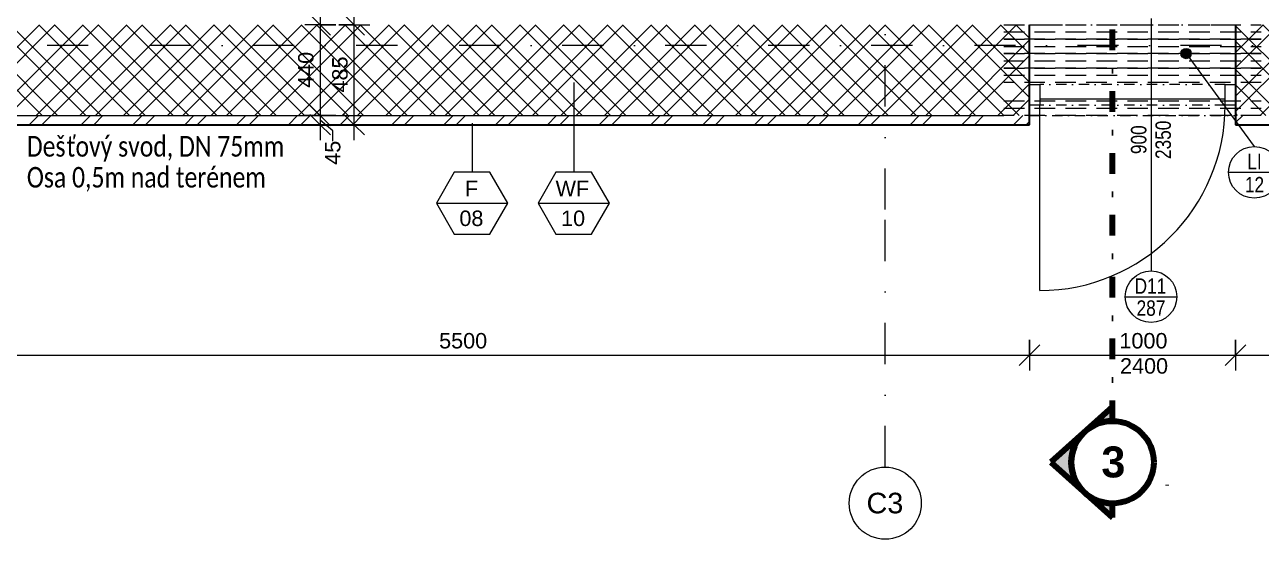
# Model space of a CAD drawing. Header units: millimetres. Extents: x -47427 to -6020, y -7799 to 12520.
# Drawn here: x -41012 to -35010, y -7799 to -5302 of the extents above; entities that cross this region are included whole.
import ezdxf

# ---------------------------------------------------------------- set-up
doc = ezdxf.new("R2010")
doc.units = ezdxf.units.MM
for name, pattern in [('HA_Dash_3mm-S1mm', [150, 100, -50]), ('HA_DashDot_10mm-S3mm', [500, 200, -150, 0, -150]), ('HA_DashDot_2_2mm-S0_6mm', [110, 50, -30, 0, -30]), ('HA_DashDot_4mm-S1mm', [200, 100, -50, 0, -50]), ('HA_DashDot_6mm-S2mm', [300, 100, -100, 0, -100])]:
    doc.linetypes.add(name, pattern=pattern)
for name, color, linetype, lineweight in [('A-____-____-DIMS', 9, 'Continuous', 5), ('A-____-____-DIMS-50', 9, 'Continuous', 5), ('A-DOOR-____-IDEN', 9, 'Continuous', 9), ('A-DOOR-____-MCUT', 9, 'HA_DashDot_2_2mm-S0_6mm', 9), ('A-DOOR-____-OTLN', 9, 'Continuous', 9), ('A-DOOR-FRAM-MCUT', 9, 'Continuous', 9), ('A-FLOR-____-OTLN', 9, 'Continuous', 9), ('A-GENM-____-HDLN', 9, 'HA_Dash_3mm-S1mm', 9), ('A-GENM-____-IDEN', 9, 'Continuous', 9), ('A-GENM-____-OTLN', 9, 'Continuous', 9), ('A-WALL-____-IDEN', 9, 'Continuous', 9), ('A-WALL-____-MCUT', 9, 'Continuous', 25), ('A-WALL-____-PATT', 9, 'Continuous', 25), ('G-____-____-SYMB', 9, 'HA_DashDot_4mm-S1mm', 9), ('G-____-____-TEXT', 9, 'Continuous', 5), ('S-GRID-____-IDEN', 9, 'Continuous', 9), ('S-GRID-____-OTLN', 9, 'Continuous', 5)]:
    doc.layers.add(name, color=color, linetype=linetype, lineweight=lineweight)
doc.styles.add('Arial', font='arial.ttf', dxfattribs={"height": 100})
doc.styles.add('Arial_1', font='arial.ttf', dxfattribs={"height": 75})
doc.styles.add('Arial_2', font='arial.ttf', dxfattribs={"width": 0.8, "height": 75})
doc.styles.add('Arial_3', font='arial.ttf', dxfattribs={"height": 50})
doc.styles.add('Arial_B_1', font='arialbd.ttf', dxfattribs={"height": 150})
doc.styles.add('Calibri_1', font='calibri.ttf', dxfattribs={"width": 0.8, "height": 100})
doc.dimstyles.new('Inner_Dimensions', dxfattribs={"dimscale": 304.8, "dimtxt": 76.519455, "dimasz": 0.328084, "dimexe": 0.246063, "dimexo": 0.0625, "dimgap": 0.032808, "dimtad": 1, "dimdec": 0, "dimzin": 0, "dimdsep": 46, "dimtxsty": 'Arial_1', "dimblk1": 'OBLIQUE', "dimblk2": 'OBLIQUE', "dimsah": 1, "dimcen": 0.09, "dimdle": 0.246063, "dimazin": 0, "dimtfac": 1, "dimtdec": 4, "dimtix": 1, "dimtmove": 2, "dimatfit": 3, "dimfxl": 0.246063, "dimfxlon": 1, "dimtvp": 1, "dimtolj": 1, "dimtzin": 0, "dimlwd": 9, "dimlwe": 9, "dimarcsym": 2})
doc.dimstyles.new('Inner_Dimensions_1', dxfattribs={"dimscale": 304.8, "dimtxt": 76.519455, "dimasz": 0.328084, "dimexe": 0.246063, "dimexo": 0.0625, "dimgap": 0.032808, "dimtad": 1, "dimdec": 0, "dimzin": 0, "dimdsep": 46, "dimtxsty": 'Arial_1', "dimblk1": 'OBLIQUE', "dimblk2": 'OBLIQUE', "dimsah": 1, "dimcen": 0.09, "dimdle": 0.246063, "dimazin": 0, "dimtfac": 1, "dimtdec": 4, "dimtix": 1, "dimtmove": 1, "dimatfit": 3, "dimfxl": 0.246063, "dimfxlon": 1, "dimtvp": 1, "dimtolj": 1, "dimtzin": 0, "dimlwd": 9, "dimlwe": 9, "dimarcsym": 2})
doc.dimstyles.new('Inner_Dimensions_2', dxfattribs={"dimscale": 304.8, "dimtxt": 76.519455, "dimasz": 0.328084, "dimexe": 0.246063, "dimexo": 0.0625, "dimgap": 0.032808, "dimtad": 1, "dimdec": 0, "dimzin": 0, "dimdsep": 46, "dimtxsty": 'Arial_1', "dimblk1": 'OBLIQUE', "dimblk2": 'OBLIQUE', "dimsah": 1, "dimcen": 0.09, "dimdle": 0.246063, "dimazin": 0, "dimtfac": 1, "dimtdec": 4, "dimtix": 1, "dimtmove": 0, "dimatfit": 3, "dimfxl": 0.246063, "dimfxlon": 1, "dimtvp": 1, "dimtolj": 1, "dimtzin": 0, "dimlwd": 9, "dimlwe": 9, "dimarcsym": 2})

# ---------------------------------------------------------------- blocks, each defined once
blk = doc.blocks.new('HA_DR_Single_Swing_Solid_ButtFrame - In_FAS_900x2350_Unik-1926024-DPS_1NP-C')
at = {"layer": 'A-DOOR-____-MCUT'}
for p, q in [((500, 220), (-500, 220)), ((-450, 170), (450, 170)), ((-450, 70), (450, 70)), ((500, -220), (-500, -220))]:
    blk.add_line(p, q, dxfattribs=at)
at = {"layer": 'A-DOOR-____-OTLN', "lineweight": 5}
blk.add_line((450, 1070), (450, 170), dxfattribs=at)
blk.add_arc((450, 170), 900, 90, 180, dxfattribs=at)
at = {"layer": 'A-DOOR-FRAM-MCUT'}
for p, q in [((-500, 170), (-450, 170)), ((-450, 170), (-450, 70)), ((450, 170), (500, 170)), ((450, 70), (450, 170)), ((-450, 70), (-500, 70)), ((500, 70), (450, 70))]:
    blk.add_line(p, q, dxfattribs=at)
blk = doc.blocks.new('TB_Porotherm KP7_1250mm - TB_Porotherm KP7_1250mm-1864450-DPS_1NP-C')
at = {"layer": 'A-GENM-____-HDLN'}
for p, q in [((-625, 35), (625, 35)), ((-625, 0), (625, 0)), ((625, -35), (-625, -35))]:
    blk.add_line(p, q, dxfattribs=at)
blk = doc.blocks.new('Grid - Radius 3_5mm-353793-DPS_1NP-C')
at = {"layer": 'S-GRID-____-IDEN'}
blk.add_circle((0, 0), 3.5, dxfattribs=at)
blk = doc.blocks.new('DIMBLOCK74-DPS_1NP-C')
at = {"layer": 'A-____-____-DIMS-50', "lineweight": 9}
for p, q in [((-41634.9, -6830.3), (-41634.9, -6980.3)), ((-41634.9, -6905.3), (-41634.9, -6830.3)), ((-36134.9, -6830.3), (-36134.9, -6980.3)), ((-36134.9, -6905.3), (-36134.9, -6830.3)), ((-41634.9, -6905.3), (-41584.9, -6855.3)), ((-36134.9, -6905.3), (-36084.9, -6855.3)), ((-41634.9, -6905.3), (-41684.9, -6955.3)), ((-41634.9, -6905.3), (-36134.9, -6905.3)), ((-36134.9, -6905.3), (-36184.9, -6955.3))]:
    blk.add_line(p, q, dxfattribs=at)
at = {"layer": 'A-____-____-DIMS-50', "color": 0, "lineweight": 9, "insert": (-39000.3, -6797.9), "char_height": 75, "width": 276.883, "attachment_point": 1, "line_spacing_factor": 0.941778, "style": 'Arial_1'}
blk.add_mtext('5500', dxfattribs=at)
blk = doc.blocks.new('_Oblique')
at = {"color": 0, "linetype": 'ByBlock', "lineweight": -2}
blk.add_line((-0.5, -0.5), (0.5, 0.5), dxfattribs=at)
blk = doc.blocks.new('DIMBLOCK75-DPS_1NP-C')
at = {"layer": 'A-____-____-DIMS-50', "lineweight": 9}
for p, q in [((-36134.9, -6830.3), (-36134.9, -6980.3)), ((-36134.9, -6905.3), (-36134.9, -6830.3)), ((-35134.9, -6830.3), (-35134.9, -6980.3)), ((-35134.9, -6905.3), (-35134.9, -6830.3)), ((-36134.9, -6905.3), (-36084.9, -6855.3)), ((-35134.9, -6905.3), (-35084.9, -6855.3)), ((-36134.9, -6905.3), (-36184.9, -6955.3)), ((-36134.9, -6905.3), (-35134.9, -6905.3)), ((-35134.9, -6905.3), (-35184.9, -6955.3))]:
    blk.add_line(p, q, dxfattribs=at)
at = {"layer": 'A-____-____-DIMS-50', "color": 0, "lineweight": 9, "insert": (-35698.4, -6797.9), "char_height": 75, "width": 276.883, "attachment_point": 1, "line_spacing_factor": 0.941778, "style": 'Arial_1'}
blk.add_mtext('1000', dxfattribs=at)
blk = doc.blocks.new('DIMBLOCK76-DPS_1NP-C')
at = {"layer": 'A-____-____-DIMS-50', "lineweight": 9}
for p, q in [((-35134.9, -6830.3), (-35134.9, -6980.3)), ((-35134.9, -6905.3), (-35134.9, -6830.3)), ((-31634.9, -6830.3), (-31634.9, -6980.3)), ((-31634.9, -6905.3), (-31634.9, -6830.3)), ((-35134.9, -6905.3), (-35084.9, -6855.3)), ((-31634.9, -6905.3), (-31584.9, -6855.3)), ((-35134.9, -6905.3), (-35184.9, -6955.3)), ((-35134.9, -6905.3), (-31634.9, -6905.3)), ((-31634.9, -6905.3), (-31684.9, -6955.3))]:
    blk.add_line(p, q, dxfattribs=at)
at = {"layer": 'A-____-____-DIMS-50', "color": 0, "lineweight": 9, "insert": (-33500.3, -6797.9), "char_height": 75, "width": 276.883, "attachment_point": 1, "line_spacing_factor": 0.941778, "style": 'Arial_1'}
blk.add_mtext('3500', dxfattribs=at)
blk = doc.blocks.new('DIMBLOCK108-DPS_1NP-C')
at = {"layer": 'A-____-____-DIMS-50', "lineweight": 9}
for p, q in [((-39412.1, -5301.8), (-39462.1, -5251.8)), ((-39487.1, -5301.8), (-39337.1, -5301.8)), ((-39412.1, -5301.8), (-39487.1, -5301.8)), ((-39412.1, -5861.8), (-39412.1, -5301.8)), ((-39412.1, -5301.8), (-39362.1, -5351.8)), ((-39412.1, -5786.8), (-39462.1, -5736.8)), ((-39487.1, -5786.8), (-39337.1, -5786.8)), ((-39412.1, -5786.8), (-39487.1, -5786.8)), ((-39412.1, -5786.8), (-39362.1, -5836.8))]:
    blk.add_line(p, q, dxfattribs=at)
at = {"layer": 'A-____-____-DIMS-50', "color": 0, "lineweight": 9, "insert": (-39519.5, -5630.8), "char_height": 75, "width": 207.662, "attachment_point": 1, "rotation": 90, "line_spacing_factor": 0.941778, "style": 'Arial_1'}
blk.add_mtext('485', dxfattribs=at)
blk = doc.blocks.new('DIMBLOCK109-DPS_1NP-C')
at = {"layer": 'A-____-____-DIMS-50', "lineweight": 9}
for p, q in [((-39412.1, -4102.2), (-39462.1, -4052.2)), ((-39337.1, -4102.2), (-39487.1, -4102.2)), ((-39412.1, -5301.8), (-39412.1, -4102.2)), ((-39412.1, -4102.2), (-39362.1, -4152.2)), ((-39412.1, -4102.2), (-39337.1, -4102.2)), ((-39412.1, -5301.8), (-39462.1, -5251.8)), ((-39487.1, -5301.8), (-39337.1, -5301.8)), ((-39412.1, -5301.8), (-39487.1, -5301.8)), ((-39412.1, -5301.8), (-39362.1, -5351.8))]:
    blk.add_line(p, q, dxfattribs=at)
at = {"layer": 'A-____-____-DIMS-50', "color": 0, "lineweight": 9, "insert": (-39519.5, -4817.4), "char_height": 75, "width": 276.883, "attachment_point": 1, "rotation": 90, "line_spacing_factor": 0.941778, "style": 'Arial_1'}
blk.add_mtext('1200', dxfattribs=at)
blk = doc.blocks.new('Section - With Sheet Number-366786-DPS_1NP-C')
at = {"layer": 'G-____-____-SYMB', "linetype": 'Continuous', "lineweight": 5}
h = blk.add_hatch(color=256, dxfattribs=at)
edge = h.paths.add_edge_path()
edge.add_line((1.37, 0), (0, 0))
edge.add_arc((-4, 0), 4, 0, 180)
edge.add_line((-8, 0), (-9.37, 0))
edge.add_line((-9.37, 0), (-4, 6))
edge.add_line((-4, 6), (1.37, 0))
at = {"layer": 'G-____-____-SYMB', "linetype": 'Continuous', "lineweight": 100}
for p, q in [((-4, 6), (-9.37, 0)), ((1.37, 0), (-4, 6)), ((-9.37, 0), (-8, 0)), ((0, 0), (1.37, 0))]:
    blk.add_line(p, q, dxfattribs=at)
blk.add_circle((-4, 0), 4, dxfattribs=at)
blk.add_arc((-4, 0), 4, 0, 180, dxfattribs=at)
blk = doc.blocks.new('HA_TAG_GM_Products - Generic-588599-DPS_1NP-C')
at = {"layer": 'A-GENM-____-IDEN'}
blk.add_line((-2.5, 0), (2.5, 0), dxfattribs=at)
blk.add_circle((0, 0), 2.5, dxfattribs=at)
blk = doc.blocks.new('HA_TAG_Door_TypeMark_wDimensions - Scale50_Right with Bouble-921060-DPS_1NP-C')
at = {"layer": 'A-DOOR-____-IDEN'}
for p, q in [((0, 5), (0, -19.5)), ((-2.5, -22), (2.5, -22))]:
    blk.add_line(p, q, dxfattribs=at)
blk.add_circle((0, -22), 2.5, dxfattribs=at)
blk = doc.blocks.new('DIMBLOCK211-DPS_1NP-C')
at = {"layer": 'A-____-____-DIMS-50', "lineweight": 9}
for p, q in [((-39577.4, -5301.8), (-39627.4, -5251.8)), ((-39577.4, -5226.8), (-39577.4, -5741.8)), ((-39502.4, -5301.8), (-39652.4, -5301.8)), ((-39577.4, -5301.8), (-39527.4, -5351.8)), ((-39577.4, -5301.8), (-39502.4, -5301.8)), ((-39577.4, -5741.8), (-39627.4, -5691.8)), ((-39502.4, -5741.8), (-39652.4, -5741.8)), ((-39577.4, -5741.8), (-39527.4, -5791.8)), ((-39577.4, -5741.8), (-39502.4, -5741.8))]:
    blk.add_line(p, q, dxfattribs=at)
at = {"layer": 'A-____-____-DIMS-50', "color": 0, "lineweight": 9, "insert": (-39684.8, -5608.3), "char_height": 75, "width": 207.662, "attachment_point": 1, "rotation": 90, "line_spacing_factor": 0.941778, "style": 'Arial_1'}
blk.add_mtext('440', dxfattribs=at)
blk = doc.blocks.new('DIMBLOCK212-DPS_1NP-C')
at = {"layer": 'A-____-____-DIMS-50', "lineweight": 9}
for p, q in [((-39577.4, -5741.8), (-39627.4, -5691.8)), ((-39502.4, -5741.8), (-39652.4, -5741.8)), ((-39577.4, -5786.8), (-39627.4, -5736.8)), ((-39577.4, -5741.8), (-39577.4, -5861.8)), ((-39577.4, -5741.8), (-39527.4, -5791.8)), ((-39577.4, -5741.8), (-39502.4, -5741.8)), ((-39502.4, -5786.8), (-39652.4, -5786.8)), ((-39516.2, -5816.2), (-39577.4, -5764.3)), ((-39577.4, -5786.8), (-39527.4, -5836.8)), ((-39577.4, -5786.8), (-39502.4, -5786.8)), ((-39516.2, -5866.2), (-39516.2, -5816.2))]:
    blk.add_line(p, q, dxfattribs=at)
at = {"layer": 'A-____-____-DIMS-50', "color": 0, "lineweight": 9, "insert": (-39554.7, -5981.6), "char_height": 75, "width": 138.441, "attachment_point": 1, "rotation": 90, "line_spacing_factor": 0.941778, "style": 'Arial_1'}
blk.add_mtext('45', dxfattribs=at)
blk = doc.blocks.new('HA_TAG_WA_Partitions - Group _ Type Mark-556634-DPS_1NP-C')
at = {"layer": 'A-WALL-____-IDEN'}
for p, q in [((-1.73, 3), (-3.46, 0)), ((1.73, 3), (-1.73, 3)), ((3.46, 0), (1.73, 3)), ((-3.46, 0), (3.46, 0)), ((-3.46, 0), (-1.73, -3)), ((1.73, -3), (3.46, 0)), ((-1.73, -3), (1.73, -3))]:
    blk.add_line(p, q, dxfattribs=at)

msp = doc.modelspace()

# ---------------------------------------------------------------- hatches: boundary and pattern name
at = {"layer": 'A-GENM-____-IDEN'}
h = msp.add_hatch(color=256, dxfattribs=at)
edge = h.paths.add_edge_path()
edge.add_arc((-35374.9, -5441.8), 25, 0, 360)
at = {"layer": 'A-WALL-____-PATT', "lineweight": 5}
h = msp.add_hatch(dxfattribs=at)
h.set_pattern_fill('FP_1', color=256, style=0, pattern_type=2)
h.set_pattern_definition([(45, (0, 0), (-106.066, 106.066), []), (45, (75, 0), (-106.066, 106.066), []), (315, (0, 0), (106.066, 106.066), []), (315, (75, 0), (106.066, 106.066), [])])
h.paths.add_polyline_path([(-28569.9, -5741.8), (-28569.9, -5301.8), (-30634.9, -5301.8), (-30634.9, -5741.8), (-30284.4, -5741.8)])
h.paths.add_polyline_path([(-31634.9, -5741.8), (-31634.9, -5301.8), (-35134.9, -5301.8), (-35134.9, -5741.8), (-32734.9, -5741.8)])
h.paths.add_polyline_path([(-36134.9, -5741.8), (-36134.9, -5301.8), (-41634.9, -5301.8), (-41634.9, -5741.8), (-37454.5, -5741.8)])
h.paths.add_polyline_path([(-42634.9, -5741.8), (-42634.9, -5301.8), (-45274.9, -5301.8), (-45274.9, -5741.8), (-43838.4, -5741.8)])
h.paths.add_polyline_path([(-30384.4, -5740.1), (-30384.4, -5640.1), (-30284.4, -5640.1), (-30284.4, -5740.1)])
h.paths.add_polyline_path([(-32834.9, -5740.1), (-32834.9, -5640.1), (-32734.9, -5640.1), (-32734.9, -5740.1)])
h.paths.add_polyline_path([(-41254.9, -5740.1), (-41254.9, -5640.1), (-41154.9, -5640.1), (-41154.9, -5740.1)])
h.paths.add_polyline_path([(-44834.9, -5740.1), (-44834.9, -5640.1), (-44734.9, -5640.1), (-44734.9, -5740.1)])
h = msp.add_hatch(dxfattribs=at)
h.set_pattern_fill('FP_4', color=256, style=0, pattern_type=2)
h.set_pattern_definition([(45, (0, 0), (-125.7236, 125.7236), []), (45, (0, 190.5), (-125.7236, 125.7236), [])])
h.paths.add_polyline_path([(-28569.9, -5786.8), (-28569.9, -5741.8), (-30634.9, -5741.8), (-30634.9, -5786.8)])
h.paths.add_polyline_path([(-31634.9, -5786.8), (-31634.9, -5741.8), (-35134.9, -5741.8), (-35134.9, -5786.8), (-34262.6, -5786.8)])
h.paths.add_polyline_path([(-36134.9, -5786.8), (-36134.9, -5741.8), (-41634.9, -5741.8), (-41634.9, -5786.8), (-37454.5, -5786.8)])
h.paths.add_polyline_path([(-42634.9, -5786.8), (-42634.9, -5741.8), (-45274.9, -5741.8), (-45274.9, -5786.8), (-43838.4, -5786.8)])

# ---------------------------------------------------------------- linework, layer by layer
at = {"layer": 'A-FLOR-____-OTLN'}
msp.add_line((-36084.9, -5661.8), (-35184.9, -5661.8), dxfattribs=at)
at = {"layer": 'A-GENM-____-IDEN'}
msp.add_line((-35374.9, -5441.8), (-35043.7, -5893.1), dxfattribs=at)
msp.add_circle((-35374.9, -5441.8), 25, dxfattribs=at)
at = {"layer": 'A-WALL-____-IDEN'}
for p, q in [((-38347, -5582.6), (-38347, -6018.1)), ((-38840.5, -5779.1), (-38840.5, -6018.1))]:
    msp.add_line(p, q, dxfattribs=at)
at = {"layer": 'A-WALL-____-MCUT'}
for p, q in [((-36134.9, -5786.8), (-36134.9, -5301.8)), ((-35134.9, -5301.8), (-35134.9, -5786.8)), ((-41634.9, -5786.8), (-36134.9, -5786.8)), ((-35134.9, -5786.8), (-31634.9, -5786.8))]:
    msp.add_line(p, q, dxfattribs=at)
at = {"layer": 'A-WALL-____-MCUT', "lineweight": 9}
msp.add_line((-41634.9, -5741.8), (-36260, -5741.8), dxfattribs=at)
at = {"layer": 'G-____-____-SYMB', "linetype": 'HA_DashDot_6mm-S2mm', "lineweight": 100}
msp.add_line((-35731.9, -7225.2), (-35731.9, -5189.2), dxfattribs=at)
at = {"layer": 'S-GRID-____-OTLN', "linetype": 'HA_DashDot_10mm-S3mm', "lineweight": 9}
for p, q in [((-36834.9, -6198.9), (-36834.9, 10920.5)), ((-22199.7, -5401.8), (-45827.4, -5401.8)), ((-36834.9, -7448.9), (-36834.9, -6198.9))]:
    msp.add_line(p, q, dxfattribs=at)

# ---------------------------------------------------------------- block references
at = {"layer": 'A-DOOR-____-IDEN', "xscale": 49.99999999999998, "yscale": 49.99999999999998, "zscale": 49.99999999999998}
msp.add_blockref('HA_TAG_Door_TypeMark_wDimensions - Scale50_Right with Bouble-921060-DPS_1NP-C', (-35544.9, -5521.8), dxfattribs=at)
at = {"layer": 'A-DOOR-____-OTLN', "rotation": 180}
msp.add_blockref('HA_DR_Single_Swing_Solid_ButtFrame - In_FAS_900x2350_Unik-1926024-DPS_1NP-C', (-35634.9, -5521.8), dxfattribs=at)
at = {"layer": 'A-GENM-____-IDEN', "xscale": 49.99999999999998, "yscale": 49.99999999999998, "zscale": 49.99999999999998}
msp.add_blockref('HA_TAG_GM_Products - Generic-588599-DPS_1NP-C', (-35043.7, -6018.1), dxfattribs=at)
at = {"layer": 'A-GENM-____-OTLN'}
for p in [(-35634.9, -5336.8), (-35634.9, -5406.8), (-35634.9, -5476.8), (-35634.9, -5546.8), (-35634.9, -5706.8)]:
    msp.add_blockref('TB_Porotherm KP7_1250mm - TB_Porotherm KP7_1250mm-1864450-DPS_1NP-C', p, dxfattribs=at)
at = {"layer": 'A-WALL-____-IDEN', "xscale": 49.99999999999998, "yscale": 49.99999999999998, "zscale": 49.99999999999998}
for p in [(-38840.5, -6168.1), (-38347, -6168.1)]:
    msp.add_blockref('HA_TAG_WA_Partitions - Group _ Type Mark-556634-DPS_1NP-C', p, dxfattribs=at)
at = {"layer": 'G-____-____-SYMB', "linetype": 'Continuous', "lineweight": 100, "xscale": 49.99999999999998, "yscale": 49.99999999999998, "zscale": 49.99999999999998, "rotation": 90}
msp.add_blockref('Section - With Sheet Number-366786-DPS_1NP-C', (-35731.9, -7225.2), dxfattribs=at)
at = {"layer": 'S-GRID-____-IDEN', "xscale": 49.99999999999998, "yscale": 49.99999999999998, "zscale": 49.99999999999998}
msp.add_blockref('Grid - Radius 3_5mm-353793-DPS_1NP-C', (-36834.9, -7623.9), dxfattribs=at)

# ---------------------------------------------------------------- texts
at = {"layer": 'A-DOOR-____-IDEN', "lineweight": 5, "char_height": 75, "attachment_point": 1, "rotation": 90, "style": 'Arial_2'}
for s, insert, width in [('900', (-35642.5, -5929.7), 173.164), ('2350', (-35523.5, -5953.6), 230.886)]:
    msp.add_mtext(s, dxfattribs=dict(at, insert=insert, width=width))
at = {"layer": 'A-DOOR-____-IDEN', "lineweight": 5, "char_height": 75, "attachment_point": 1}
for s, insert, width, style in [('D11', (-35624.7, -6532.4), 189.198, 'Arial_2'), ('287', (-35615.2, -6639.5), 173.164, 'Arial_2'), ('2400', (-35695.4, -6920.1), 288.607, 'Arial_1')]:
    msp.add_mtext(s, dxfattribs=dict(at, insert=insert, width=width, style=style))
at = {"layer": 'A-GENM-____-IDEN', "lineweight": 5, "char_height": 75, "attachment_point": 1, "style": 'Arial_2'}
for s, insert, width in [('LI', (-35077.5, -5928), 86.582), ('12', (-35089.5, -6040.7), 115.443)]:
    msp.add_mtext(s, dxfattribs=dict(at, insert=insert, width=width))
at = {"layer": 'A-WALL-____-IDEN', "lineweight": 5, "char_height": 75, "attachment_point": 1, "style": 'Arial_1'}
for s, insert, width in [('F', (-38875.4, -6059.1), 80.169), ('WF', (-38434.9, -6059.1), 208.439), ('08', (-38901.9, -6203.7), 144.304), ('10', (-38408.4, -6203.7), 144.304)]:
    msp.add_mtext(s, dxfattribs=dict(at, insert=insert, width=width))
at = {"layer": 'G-____-____-SYMB', "linetype": 'Continuous', "lineweight": 5, "attachment_point": 1}
for s, insert, char_height, width, style in [('\\fArial|b1|i0|c0|p34|;3', (-35786, -7348.5), 150, 144.304, 'Arial_B_1'), ('-', (-35478.4, -7505.5), 50, 28.059, 'Arial_3')]:
    msp.add_mtext(s, dxfattribs=dict(at, insert=insert, char_height=char_height, width=width, style=style))
at = {"layer": 'G-____-____-TEXT', "color": 7, "lineweight": 9, "char_height": 100, "attachment_point": 1, "style": 'Calibri_1'}
for s, insert, width in [('Deš', (-41001.3, -5842), 234.093), ('ťový svod, DN 75mm', (-40808.2, -5842), 1305.147), ('Osa 0,5m nad terénem', (-41001.3, -5992.1), 1430.21)]:
    msp.add_mtext(s, dxfattribs=dict(at, insert=insert, width=width))
at = {"layer": 'S-GRID-____-IDEN', "lineweight": 5, "insert": (-36925.8, -7573.2), "char_height": 100, "width": 220.464, "attachment_point": 1, "style": 'Arial'}
msp.add_mtext('C3', dxfattribs=at)

# ---------------------------------------------------------------- dimensions: what is measured, and where the dimension line sits
at = {"layer": 'A-____-____-DIMS', "lineweight": 9}
for base, p1, p2, override, picture, middle in [((-39412.1, -4102.2), (-39487.1, -5301.8), (-39337.1, -4102.2), {"dimpost": '<>', "dimfxl": 1208.941752}, 'DIMBLOCK109-DPS_1NP-C', (-39460.4, -4702)), ((-39577.4, -5741.8), (-39502.4, -5301.8), (-39502.4, -5741.8), {"dimpost": '<>', "dimfxl": 440}, 'DIMBLOCK211-DPS_1NP-C', (-39625.7, -5521.8)), ((-39412.1, -5301.8), (-39487.1, -5786.8), (-39487.1, -5301.8), {"dimpost": '<>', "dimfxl": 485}, 'DIMBLOCK108-DPS_1NP-C', (-39460.4, -5544.3))]:
    dim = msp.add_linear_dim(base=base, p1=p1, p2=p2, angle=90, dimstyle='Inner_Dimensions_2', override=override, dxfattribs=at)
    dim.commit()
    dim.dimension.update_dxf_attribs({"geometry": picture, "text_midpoint": middle})
dim = msp.add_linear_dim(base=(-39577.4, -5786.8), p1=(-39502.4, -5741.8), p2=(-39502.4, -5786.8), angle=90, dimstyle='Inner_Dimensions_1', override={"dimpost": '<>', "dimfxl": 45}, dxfattribs=at)
dim.commit()
dim.dimension.update_dxf_attribs({"geometry": 'DIMBLOCK212-DPS_1NP-C', "text_midpoint": (-39504.7, -5912.4), "dimtype": 160, "text_rotation": 90})
for base, p1, p2, override, picture, middle in [((-36134.9, -6905.3), (-41634.9, -6830.3), (-36134.9, -6830.3), {"dimpost": '<>', "dimfxl": 5500}, 'DIMBLOCK74-DPS_1NP-C', (-38884.9, -6857)), ((-31634.9, -6905.3), (-35134.9, -6830.3), (-31634.9, -6830.3), {"dimpost": '<>', "dimfxl": 3500.029192}, 'DIMBLOCK76-DPS_1NP-C', (-33384.9, -6857))]:
    dim = msp.add_linear_dim(base=base, p1=p1, p2=p2, dimstyle='Inner_Dimensions_2', override=override, dxfattribs=at)
    dim.commit()
    dim.dimension.update_dxf_attribs({"geometry": picture, "text_midpoint": middle})
dim = msp.add_linear_dim(base=(-35134.9, -6905.3), p1=(-36134.9, -6830.3), p2=(-35134.9, -6830.3), dimstyle='Inner_Dimensions', override={"dimpost": '<>', "dimfxl": 1000}, dxfattribs=at)
dim.commit()
dim.dimension.update_dxf_attribs({"geometry": 'DIMBLOCK75-DPS_1NP-C', "text_midpoint": (-35559.9, -6847.9), "dimtype": 160, "text_rotation": 360})

doc.saveas('drawing.dxf')
